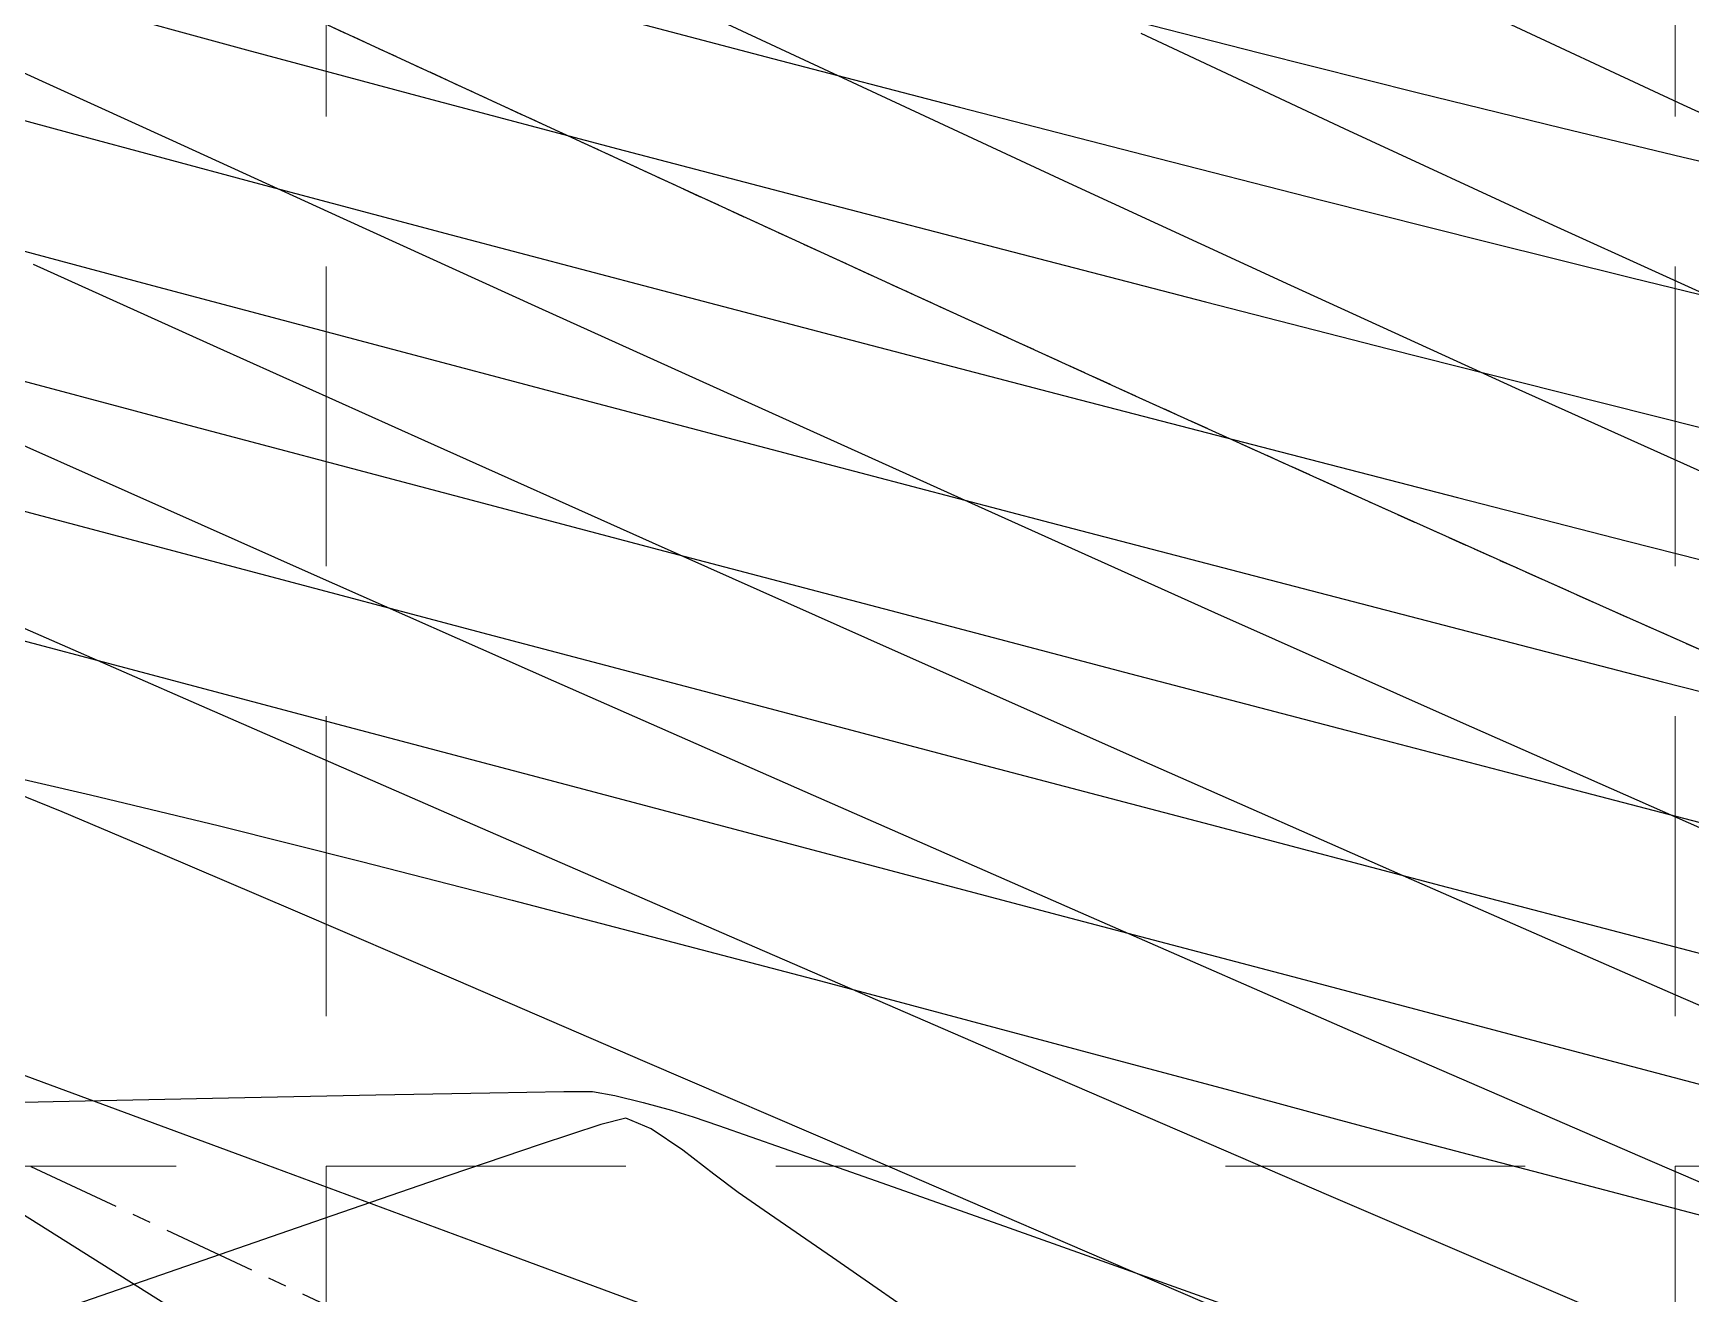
# Model space of a CAD drawing. Header units: inches. Extents: x 2547543 to 2548696, y 7125653 to 7126375.
# Drawn here: x 2547935.67 to 2547957.79, y 7125832.67 to 7125849.49 of the extents above; entities that cross this region are included whole.
import ezdxf

# ---------------------------------------------------------------- set-up
doc = ezdxf.new("R2010")
doc.units = ezdxf.units.IN
doc.header["$MEASUREMENT"] = 0
for name, pattern in [('CENTER', [2, 1.25, -0.25, 0.25, -0.25]), ('DASHED2', [0.375, 0.25, -0.125]), ('HIDDEN', [0.375, 0.25, -0.125])]:
    doc.linetypes.add(name, pattern=pattern)
for name, color, linetype in [('CONT-MJR', 6, 'Continuous'), ('CONT-MNR', 14, 'Continuous'), ('GRID', 254, 'HIDDEN'), ('V-100YR-LINE', 2, 'DASHED2'), ('V-CREEK-CNTR-E', 2, 'CENTER'), ('V-TOPO-MAJR-E', 6, 'Continuous'), ('V-TOPO-MINR-E', 14, 'Continuous')]:
    doc.layers.add(name, color=color, linetype=linetype)

msp = doc.modelspace()

# ---------------------------------------------------------------- linework, layer by layer
at = {"layer": 'CONT-MJR', "color": 35, "extrusion": (-0.422696657945656, -0.906271226157806, 0), "elevation": -7534964.685141752}
msp.add_lwpolyline([(-702934.5863382579, 570), (-702931.617545722, 570)], dxfattribs=at)
at = {"layer": 'CONT-MJR', "color": 35}
for points, elevation in [([(2547957.691209709, 7125848.529760092), (2547960.389183521, 7125847.297908236)], 570), ([(2547938.126876943, 7125845.301262339), (2547940.898895693, 7125844.055586236)], 565), ([(2547940.898895693, 7125844.055586236), (2547943.934670049, 7125842.695685701)], 565), ([(2547943.934670049, 7125842.695685701), (2547947.177955136, 7125841.248959435)], 565), ([(2547947.177955136, 7125841.248959435), (2547950.572506078, 7125839.74280613)], 565), ([(2547950.572506078, 7125839.74280613), (2547954.062077998, 7125838.204624481)], 565), ([(2547954.062077998, 7125838.204624481), (2547957.59042602, 7125836.661813188)], 565)]:
    msp.add_lwpolyline(points, dxfattribs=dict(at, elevation=elevation))
at = {"layer": 'CONT-MJR', "color": 35, "extrusion": (-0.4105640571650493, -0.9118317580366315, 0), "elevation": -7543663.863323223}
msp.add_lwpolyline([(-602327.7451305995, 565), (-602325.0560180042, 565)], dxfattribs=at)
at = {"layer": 'CONT-MJR', "color": 35, "extrusion": (0.3973128086413741, 0.917683241695904, 0), "elevation": 7551597.074159517}
msp.add_lwpolyline([(492968.1967388359, 565), (492964.3709315327, 565)], dxfattribs=at)
at = {"layer": 'CONT-MNR', "color": 35, "extrusion": (-0.4230076041676391, -0.9061261318471916, 0), "elevation": -7534718.626245735}
msp.add_lwpolyline([(-705530.0675073666, 568.0000000000009), (-705527.1672766889, 568.0000000000009)], dxfattribs=at)
at = {"layer": 'CONT-MNR', "color": 35}
for points, elevation in [([(2547939.60413032, 7125849.597747969), (2547941.965848641, 7125848.508358056)], 567), ([(2547950.456268996, 7125849.486539911), (2547953.168644551, 7125848.217065459)], 569), ([(2547937.484544883, 7125848.075254964), (2547939.810351765, 7125847.015869563)], 566), ([(2547949.491376642, 7125847.490066333), (2547952.450949814, 7125846.12578747)], 568), ([(2547944.591291276, 7125847.299284376), (2547947.429079907, 7125845.997425194)], 567), ([(2547947.429079907, 7125845.997425194), (2547950.42783622, 7125844.629678765)], 567), ([(2547952.450949814, 7125846.12578747), (2547955.497018093, 7125844.736118031)], 568), ([(2547933.868889065, 7125844.735798248), (2547936.448867701, 7125843.587276554)], 564), ([(2547950.42783622, 7125844.629678765), (2547953.5361819, 7125843.222943354)], 567), ([(2547934.806939298, 7125841.877393178), (2547937.922728942, 7125840.514956511)], 563), ([(2547937.922728942, 7125840.514956511), (2547941.365386016, 7125839.013463402)], 563), ([(2547954.677664295, 7125840.318450846), (2547957.948773792, 7125838.875315385)], 566), ([(2547935.257948705, 7125839.432597501), (2547936.05587173, 7125839.105063591)], 562), ([(2547937.368348381, 7125838.550439613), (2547939.139823151, 7125837.793799825)], 562), ([(2547939.139823151, 7125837.793799825), (2547941.314740536, 7125836.860218479)], 562), ([(2547943.837545029, 7125835.774769836), (2547946.652681125, 7125834.56252815)], 562), ([(2547952.960188396, 7125833.991671296), (2547957.015941769, 7125832.250978289)], 563), ([(2547941.542184319, 7125833.376575039), (2547944.496128489, 7125832.28194125)], 561)]:
    msp.add_lwpolyline(points, dxfattribs=dict(at, elevation=elevation))
at = {"layer": 'CONT-MNR', "color": 35, "extrusion": (-0.4142494652081711, -0.9101633812534672, 0), "elevation": -7541167.718829139}
msp.add_lwpolyline([(-632841.5481669838, 566), (-632839.35817322, 566)], dxfattribs=at)
at = {"layer": 'CONT-MNR', "color": 35, "extrusion": (-0.4212734694345977, -0.9069336601706527, 0), "elevation": -7536054.468160077}
msp.add_lwpolyline([(-691112.446266463, 568.0000000000005), (-691109.3366578934, 568.0000000000005)], dxfattribs=at)
at = {"layer": 'CONT-MNR', "color": 35, "extrusion": (0.4182967836128814, 0.9083104099475675, 0), "elevation": 7538278.308997737}
msp.add_lwpolyline([(666397.3000362329, 567), (666394.4095677258, 567)], dxfattribs=at)
at = {"layer": 'CONT-MNR', "color": 35, "extrusion": (-0.4198378901641557, -0.9075991108317099, 0), "elevation": -7537140.78829114}
msp.add_lwpolyline([(-679181.0507801413, 569), (-679177.9787169597, 569)], dxfattribs=at)
at = {"layer": 'CONT-MNR', "color": 35, "extrusion": (-0.4140175465275966, -0.9102689004724206, 0), "elevation": -7541328.717052098}
msp.add_lwpolyline([(-630915.3288025046, 566.0000000000009), (-630912.4633191293, 566.0000000000009)], dxfattribs=at)
at = {"layer": 'CONT-MNR', "color": 35, "extrusion": (0.414519419786691, 0.9100404664737196, 0), "elevation": 7540986.286611624}
msp.add_lwpolyline([(635058.9062689445, 569.0000000000009), (635055.8096158584, 569.0000000000009)], dxfattribs=at)
at = {"layer": 'CONT-MNR', "color": 35, "extrusion": (-0.4129538281057941, -0.9107519617616918, 0), "elevation": -7542060.644037173}
msp.add_lwpolyline([(-622101.7574895825, 566.0000000000005), (-622098.638185089, 566.0000000000005)], dxfattribs=at)
at = {"layer": 'CONT-MNR', "color": 35, "extrusion": (-0.410439784177879, -0.9118877033736206, 0), "elevation": -7543752.495306623}
msp.add_lwpolyline([(-601280.8891033386, 568), (-601277.5118300295, 568)], dxfattribs=at)
at = {"layer": 'CONT-MNR', "color": 35, "extrusion": (-0.4114002131797062, -0.9114548066666237, 0), "elevation": -7543110.481780209}
msp.add_lwpolyline([(-609237.0094008469, 566.0000000000009), (-609233.6922163661, 566.0000000000009)], dxfattribs=at)
at = {"layer": 'CONT-MNR', "color": 35, "extrusion": (-0.4059250962999735, -0.9139063497940352, 0), "elevation": -7546625.050423984}
msp.add_lwpolyline([(-563983.4448919273, 564.0000000000009), (-563980.2305690902, 564.0000000000009)], dxfattribs=at)
at = {"layer": 'CONT-MNR', "color": 35, "extrusion": (-0.4093641718455298, -0.9123710729792038, 0), "elevation": -7544451.923810028}
msp.add_lwpolyline([(-592390.5817897753, 566.0000000000009), (-592387.1226560399, 566.0000000000009)], dxfattribs=at)
at = {"layer": 'CONT-MNR', "color": 35, "extrusion": (0.4088963615471066, 0.9125808268386633, 0), "elevation": 7544756.830652193}
msp.add_lwpolyline([(588517.8220212711, 567.0000000000005), (588514.3521294664, 567.0000000000005)], dxfattribs=at)
at = {"layer": 'CONT-MNR', "color": 35, "extrusion": (0.404891112007903, 0.9143649093316103, 0), "elevation": 7547258.144063138}
msp.add_lwpolyline([(555443.8396743881, 564.0000000000009), (555440.3042905065, 564.0000000000009)], dxfattribs=at)
at = {"layer": 'CONT-MNR', "color": 35, "extrusion": (-0.4046033913226582, -0.9144922611647426, 0), "elevation": -7547439.107020757}
msp.add_lwpolyline([(-553053.0735372826, 567.0000000000005), (-553049.6034264858, 567.0000000000005)], dxfattribs=at)
at = {"layer": 'CONT-MNR', "color": 35, "extrusion": (-0.4068056177970699, -0.9135147449979909, 0), "elevation": -7546082.478172184}
msp.add_lwpolyline([(-571241.2506045289, 566), (-571237.7054377291, 566)], dxfattribs=at)
at = {"layer": 'CONT-MNR', "color": 35, "extrusion": (-0.4035991203507336, -0.9149359267468482, 0), "elevation": -7548035.202680493}
msp.add_lwpolyline([(-544778.8577520982, 564), (-544775.070490859, 564)], dxfattribs=at)
at = {"layer": 'CONT-MNR', "color": 35, "extrusion": (-0.4020300751521325, -0.9156264624142155, 0), "elevation": -7548958.006322931}
msp.add_lwpolyline([(-531834.8588661919, 564), (-531830.8889052668, 564)], dxfattribs=at)
at = {"layer": 'CONT-MNR', "color": 35, "extrusion": (-0.3892502851504654, -0.921132029358594, 0), "elevation": -7555623.472023278}
msp.add_lwpolyline([(-426749.3937612809, 562.0000000000009), (-426747.9689094592, 562.0000000000009)], dxfattribs=at)
at = {"layer": 'CONT-MNR', "color": 35, "extrusion": (-0.398749751794817, -0.9170597774646818, 0), "elevation": -7550811.326971313}
msp.add_lwpolyline([(-504811.9964143978, 563), (-504807.9616859625, 563)], dxfattribs=at)
at = {"layer": 'CONT-MNR', "color": 35, "extrusion": (-0.4001406272888562, -0.9164537513660365, 0), "elevation": -7550038.914993851}
msp.add_lwpolyline([(-516259.0993864373, 564.0000000000005), (-516255.0158953983, 564.0000000000005)], dxfattribs=at)
at = {"layer": 'CONT-MNR', "color": 35, "extrusion": (-0.3975405980431668, -0.9175845862412256, 0), "elevation": -7551470.171646567}
msp.add_lwpolyline([(-494854.5447220081, 563), (-494850.3074233825, 563)], dxfattribs=at)
at = {"layer": 'CONT-MNR', "color": 35, "extrusion": (-0.3952252426403615, -0.918584240872805, 0), "elevation": -7552692.167178974}
msp.add_lwpolyline([(-475811.8637060886, 562), (-475809.1173009356, 562)], dxfattribs=at)
at = {"layer": 'CONT-MNR', "color": 35, "extrusion": (-0.3461019029021314, -0.9381969264538887, 0), "elevation": -7567282.393141199}
msp.add_lwpolyline([(-75802.32636590721, 561.0000000000005), (-75799.5812136326, 561.0000000000005)], dxfattribs=at)
at = {"layer": 'CONT-MNR', "color": 35, "extrusion": (-0.3978611618116271, -0.9174456364940117, 0), "elevation": -7551298.953885277}
msp.add_lwpolyline([(-497484.6413808796, 564.0000000000005), (-497480.5135182221, 564.0000000000005)], dxfattribs=at)
at = {"layer": 'CONT-MNR', "color": 35, "extrusion": (-0.3961093561267667, -0.9182033423968998, 0), "elevation": -7552232.595019542}
msp.add_lwpolyline([(-483074.9535520137, 563), (-483070.5899920845, 563)], dxfattribs=at)
at = {"layer": 'CONT-MNR', "color": 35, "extrusion": (0.3465876430375865, 0.9380175934883367, 0), "elevation": 7567242.13066587}
msp.add_lwpolyline([(79717.81439758092, 561), (79714.87517167116, 561)], dxfattribs=at)
at = {"layer": 'CONT-MNR', "color": 35, "extrusion": (0.3954438085816744, 0.9184901710167727, 0), "elevation": 7552578.734372867}
msp.add_lwpolyline([(477603.2019663611, 562.0000000000009), (477599.8792174747, 562.0000000000009)], dxfattribs=at)
at = {"layer": 'CONT-MNR', "color": 35, "extrusion": (-0.3470357852490748, -0.9378518879634237, 0), "elevation": -7567203.179394354}
msp.add_lwpolyline([(-83330.46989079146, 561.0000000000009), (-83327.3956357832, 561.0000000000009)], dxfattribs=at)
at = {"layer": 'CONT-MNR', "color": 35, "extrusion": (-0.3950875754066565, -0.918643460630559, 0), "elevation": -7552767.470797561}
msp.add_lwpolyline([(-474664.3912718236, 564.0000000000005), (-474660.2881805347, 564.0000000000005)], dxfattribs=at)
at = {"layer": 'CONT-MNR', "color": 35, "extrusion": (-0.5310210746794198, -0.8473586125403542, 0), "elevation": -7391144.050311334}
msp.add_lwpolyline([(-1624950.385049787, 561), (-1624953.226434036, 561)], dxfattribs=at)
at = {"layer": 'CONT-MNR', "color": 35, "extrusion": (-0.3951135722194152, -0.9186322795591352, 0), "elevation": -7552749.950507273}
msp.add_lwpolyline([(-474884.5845488678, 562.0000000000009), (-474881.0650418177, 562.0000000000009)], dxfattribs=at)
at = {"layer": 'GRID', "color": 252, "linetype": 'HIDDEN', "lineweight": 0, "ltscale": 16}
for p, q in [((2547939.583313596, 7126356.376313465), (2547939.583313596, 7125726.296813901)), ((2547957.583313596, 7126356.376313465), (2547957.583313596, 7125726.296813901)), ((2547561.583313602, 7125834.376313472), (2548677.583313586, 7125834.376313472))]:
    msp.add_line(p, q, dxfattribs=at)
at = {"layer": 'V-100YR-LINE', "color": 5}
for p, q in [((2547939.60413032, 7125849.597747969, 567), (2547941.965848641, 7125848.508358056, 567)), ((2547941.965848641, 7125848.508358056, 567), (2547944.591291276, 7125847.299284376, 567)), ((2547944.591291276, 7125847.299284376, 567), (2547947.429079907, 7125845.997425194, 567)), ((2547947.429079907, 7125845.997425194, 567), (2547950.42783622, 7125844.629678765, 567)), ((2547950.42783622, 7125844.629678765, 567), (2547953.5361819, 7125843.222943354, 567)), ((2547953.5361819, 7125843.222943354, 567), (2547956.702738632, 7125841.80411722, 567)), ((2547956.702738632, 7125841.80411722, 567), (2547959.876128101, 7125840.400098624, 567))]:
    msp.add_line(p, q, dxfattribs=at)
at = {"layer": 'V-CREEK-CNTR-E', "color": 5}
msp.add_line((2547924.7817, 7125839.4692), (2547990.8238, 7125808.4906), dxfattribs=at)
at = {"layer": 'V-TOPO-MAJR-E', "color": 35, "extrusion": (-0.2464532426742828, -0.9691546827907974, 0), "elevation": -7534001.186961398}
msp.add_lwpolyline([(713168.6666533148, 570), (713170.9999398615, 570)], dxfattribs=at)
at = {"layer": 'V-TOPO-MAJR-E', "color": 35}
for points, elevation in [([(2547952.037060844, 7125849.224978625), (2547954.159615119, 7125848.693064402)], 570), ([(2547934.816812337, 7125845.039241824), (2547937.752416275, 7125844.259546609)], 565), ([(2547937.752416275, 7125844.259546609), (2547940.844861939, 7125843.440628256)], 565), ([(2547940.844861939, 7125843.440628256), (2547944.019849506, 7125842.60207687)], 565), ([(2547950.320251063, 7125840.944435437), (2547953.29706541, 7125840.164525603)], 565)]:
    msp.add_lwpolyline(points, dxfattribs=dict(at, elevation=elevation))
at = {"layer": 'V-TOPO-MAJR-E', "color": 35, "extrusion": (-0.2391775831579552, -0.970975840953172, 0), "elevation": -7528440.445147275}
msp.add_lwpolyline([(769658.6644860054, 570.0000000000009), (769660.6312340552, 570.0000000000009)], dxfattribs=at)
at = {"layer": 'V-TOPO-MAJR-E', "color": 35, "extrusion": (0.2339814571120114, 0.9722410594743158, 0), "elevation": 7524216.699401942}
msp.add_lwpolyline([(-809911.157993187, 570.0000000000009), (-809912.8269694797, 570.0000000000009)], dxfattribs=at)
at = {"layer": 'V-TOPO-MAJR-E', "color": 35, "extrusion": (-0.225681243400219, -0.9742011991253815, 0), "elevation": -7517035.7629136}
msp.add_lwpolyline([(874053.2397552452, 570), (874054.5346639259, 570)], dxfattribs=at)
at = {"layer": 'V-TOPO-MAJR-E', "color": 35, "extrusion": (-0.2547496385120366, -0.9670070432411476, 0), "elevation": -7539827.803241727}
msp.add_lwpolyline([(648573.9860058818, 565), (648577.2778429687, 565)], dxfattribs=at)
at = {"layer": 'V-TOPO-MAJR-E', "color": 35, "extrusion": (-0.2541272895404108, -0.9671707815638582, 0), "elevation": -7539408.864298388}
msp.add_lwpolyline([(653429.2347378284, 565), (653432.4577176447, 565)], dxfattribs=at)
at = {"layer": 'V-TOPO-MAJR-E', "color": 35, "extrusion": (-0.2526251533100163, -0.9675642262481033, 0), "elevation": -7538385.117454785}
msp.add_lwpolyline([(665141.9963654447, 565.0000000000009), (665144.8511185327, 565.0000000000009)], dxfattribs=at)
at = {"layer": 'V-TOPO-MAJR-E', "color": 35, "extrusion": (0.2515726354216036, 0.9678384209706852, 0), "elevation": 7537657.215692896}
msp.add_lwpolyline([(-673343.560707418, 565.0000000000009), (-673346.1160923922, 565.0000000000009)], dxfattribs=at)
at = {"layer": 'V-TOPO-MINR-E', "color": 35, "extrusion": (-0.2622256386159857, -0.9650065877767046, 0), "elevation": -7544626.290888503}
msp.add_lwpolyline([(590194.8234426822, 568.0000000000009), (590197.0859234587, 568.0000000000009)], dxfattribs=at)
at = {"layer": 'V-TOPO-MINR-E', "color": 35, "extrusion": (-0.2549219280001351, -0.9669616386520689, 0), "elevation": -7539949.959642891}
msp.add_lwpolyline([(647227.8559892995, 569.0000000000009), (647230.3904017147, 569.0000000000009)], dxfattribs=at)
at = {"layer": 'V-TOPO-MINR-E', "color": 35}
for points, elevation in [([(2547938.523249943, 7125849.265255152), (2547940.926048419, 7125848.62158638)], 568), ([(2547945.539624965, 7125849.149349399), (2547948.034909223, 7125848.499119459)], 569), ([(2547950.501974654, 7125847.863082468), (2547952.867997756, 7125847.259584014)], 569), ([(2547938.627267017, 7125847.496192943), (2547941.253257656, 7125846.798084239)], 567), ([(2547941.253257656, 7125846.798084239), (2547943.990227275, 7125846.075405651)], 567), ([(2547955.06015503, 7125846.70696969), (2547957.005622973, 7125846.223585082)], 569), ([(2547957.005622973, 7125846.223585082), (2547958.631578086, 7125845.827775784)], 569), ([(2547940.09860251, 7125845.368414031), (2547943.12230799, 7125844.568838238)], 566), ([(2547953.760381693, 7125845.278476862), (2547955.996915835, 7125844.711113619)], 568), ([(2547949.523761549, 7125844.627186749), (2547952.183655247, 7125843.937070399)], 567), ([(2547954.681186018, 7125843.293232093), (2547956.948018384, 7125842.713383812)], 567), ([(2547938.491323759, 7125842.333520363), (2547941.741848367, 7125841.473776066)], 564), ([(2547941.741848367, 7125841.473776066), (2547945.034343901, 7125840.604020096)], 564), ([(2547954.928063926, 7125841.480096043), (2547957.417955953, 7125840.837326248)], 566), ([(2547936.826922134, 7125841.04425722), (2547939.807270527, 7125840.255324)], 563), ([(2547945.034343901, 7125840.604020096), (2547948.298193127, 7125839.742956924)], 564), ([(2547942.939054409, 7125839.426508717), (2547946.145781987, 7125838.578152364)], 563), ([(2547938.159597857, 7125838.913610652), (2547940.055753489, 7125838.439182248)], 562), ([(2547946.145781987, 7125838.578152364), (2547949.350961471, 7125837.730595935)], 563), ([(2547940.055753489, 7125838.439182248), (2547942.065768407, 7125837.924590281)], 562), ([(2547954.457483724, 7125838.121726834), (2547957.211690628, 7125837.398968852)], 564), ([(2547946.1799585, 7125836.847455041), (2547948.160424868, 7125836.321181461)], 562), ([(2547955.450708998, 7125836.119246813), (2547958.192293458, 7125835.396136105)], 563), ([(2547941.766570317, 7125835.35648552), (2547942.756164611, 7125835.372606023)], 561), ([(2547943.139070379, 7125835.374352691), (2547943.435404322, 7125835.319889616)], 561), ([(2547951.65882824, 7125835.383896608), (2547953.053056439, 7125835.009155027)], 562), ([(2547935.941660558, 7125835.239447384), (2547938.280917862, 7125835.28814956)], 561), ([(2547943.435404322, 7125835.319889616), (2547943.81413978, 7125835.226539342)], 561), ([(2547943.583297193, 7125835.018224128), (2547943.250688767, 7125834.930865517)], 561), ([(2547944.482046432, 7125835.03609519), (2547944.821538014, 7125834.918841672)], 561), ([(2547945.081177357, 7125834.026610434), (2547944.757953471, 7125834.269120702)], 561), ([(2547956.895527153, 7125833.994998696), (2547958.326555951, 7125833.616910425)], 562)]:
    msp.add_lwpolyline(points, dxfattribs=dict(at, elevation=elevation))
at = {"layer": 'V-TOPO-MINR-E', "color": 35, "extrusion": (-0.2615231776135205, -0.965197196209628, 0), "elevation": -7544193.023249626}
msp.add_lwpolyline([(595684.1274015983, 567), (595686.4057196986, 567)], dxfattribs=at)
at = {"layer": 'V-TOPO-MINR-E', "color": 35, "extrusion": (-0.2561005668858912, -0.9666501433511119, 0), "elevation": -7540731.707107561}
msp.add_lwpolyline([(638033.5898835512, 568), (638036.2295763567, 568)], dxfattribs=at)
at = {"layer": 'V-TOPO-MINR-E', "color": 35, "extrusion": (0.2496479928781548, 0.9683366561542058, 0), "elevation": 7536310.420771732}
msp.add_lwpolyline([(-688317.7048196914, 569.0000000000005), (-688320.2525549403, 569.0000000000005)], dxfattribs=at)
at = {"layer": 'V-TOPO-MINR-E', "color": 35, "extrusion": (-0.258908155975561, -0.9659019446969421, 0), "elevation": -7542552.045711204}
msp.add_lwpolyline([(616116.3069950885, 567), (616118.8400432854, 567)], dxfattribs=at)
at = {"layer": 'V-TOPO-MINR-E', "color": 35, "extrusion": (-0.2539008963926599, -0.9672302387803039, 0), "elevation": -7539260.742843564}
msp.add_lwpolyline([(655188.7974067149, 568.0000000000005), (655191.5163991605, 568.0000000000005)], dxfattribs=at)
at = {"layer": 'V-TOPO-MINR-E', "color": 35, "extrusion": (-0.2519443142574219, -0.9677417333738157, 0), "elevation": -7537920.309353109}
msp.add_lwpolyline([(670437.0824957271, 568), (670439.807908131, 568)], dxfattribs=at)
at = {"layer": 'V-TOPO-MINR-E', "color": 35, "extrusion": (-0.2444397960124079, -0.9696644708998121, 0), "elevation": -7532501.991980013}
msp.add_lwpolyline([(728818.7190764111, 569.0000000000009), (728820.9798143669, 569.0000000000009)], dxfattribs=at)
at = {"layer": 'V-TOPO-MINR-E', "color": 35, "extrusion": (-0.258175964475777, -0.9660979098243628, 0), "elevation": -7542081.204256214}
msp.add_lwpolyline([(621831.8187958235, 566.0000000000009), (621834.6055094546, 566.0000000000009)], dxfattribs=at)
at = {"layer": 'V-TOPO-MINR-E', "color": 35, "extrusion": (-0.2500684281633982, -0.9682281658968032, 0), "elevation": -7536606.891258664}
msp.add_lwpolyline([(685046.4895307445, 568), (685049.1484807294, 568)], dxfattribs=at)
at = {"layer": 'V-TOPO-MINR-E', "color": 35, "extrusion": (-0.256795113351678, -0.966465865801115, 0), "elevation": -7541184.879983052}
msp.add_lwpolyline([(632611.866881211, 566), (632614.8642968431, 566)], dxfattribs=at)
at = {"layer": 'V-TOPO-MINR-E', "color": 35, "extrusion": (-0.2538616824008167, -0.9672405317234318, 0), "elevation": -7539232.494976843}
msp.add_lwpolyline([(655495.4266772172, 567.0000000000009), (655498.3004330529, 567.0000000000009)], dxfattribs=at)
at = {"layer": 'V-TOPO-MINR-E', "color": 35, "extrusion": (-0.2481169218543279, -0.9687300930029652, 0), "elevation": -7535211.203396701}
msp.add_lwpolyline([(700234.1675516041, 568.0000000000009), (700236.6871559375, 568.0000000000009)], dxfattribs=at)
at = {"layer": 'V-TOPO-MINR-E', "color": 35, "extrusion": (-0.2525101234136764, -0.9675942525530059, 0), "elevation": -7538309.354548465}
msp.add_lwpolyline([(666030.5625963737, 567.0000000000009), (666033.4087492344, 567.0000000000009)], dxfattribs=at)
at = {"layer": 'V-TOPO-MINR-E', "color": 35, "extrusion": (0.2430633560491866, 0.9700104148647615, 0), "elevation": 7531458.320165208}
msp.add_lwpolyline([(-739512.1234568642, 568.0000000000009), (-739514.1457269804, 568.0000000000009)], dxfattribs=at)
at = {"layer": 'V-TOPO-MINR-E', "color": 35, "extrusion": (-0.2546202707786127, -0.9670411147974145, 0), "elevation": -7539742.643452998}
msp.add_lwpolyline([(649581.2837932261, 566.0000000000009), (649584.4611710303, 566.0000000000009)], dxfattribs=at)
at = {"layer": 'V-TOPO-MINR-E', "color": 35, "extrusion": (-0.2496287281582139, -0.9683416226095585, 0), "elevation": -7536293.343499037}
msp.add_lwpolyline([(688472.7927874867, 567), (688475.3719710228, 567)], dxfattribs=at)
at = {"layer": 'V-TOPO-MINR-E', "color": 35, "extrusion": (-0.253626002906682, -0.9673023574092953, 0), "elevation": -7539070.876447606}
msp.add_lwpolyline([(657335.0908007137, 566.0000000000009), (657338.2374366669, 566.0000000000009)], dxfattribs=at)
at = {"layer": 'V-TOPO-MINR-E', "color": 35, "extrusion": (-0.2560071159831818, -0.966674897039317, 0), "elevation": -7540663.288940544}
msp.add_lwpolyline([(638758.5878939768, 564.0000000000009), (638761.8340074935, 564.0000000000009)], dxfattribs=at)
at = {"layer": 'V-TOPO-MINR-E', "color": 35, "extrusion": (-0.2525876322118496, -0.9675740220022504, 0), "elevation": -7538360.999853874}
msp.add_lwpolyline([(665429.6915369246, 566.0000000000005), (665432.7269488084, 566.0000000000005)], dxfattribs=at)
at = {"layer": 'V-TOPO-MINR-E', "color": 35, "extrusion": (-0.2454077191722299, -0.9694199561442317, 0), "elevation": -7533222.433861459}
msp.add_lwpolyline([(721303.5053337975, 567.0000000000009), (721305.5352058562, 567.0000000000009)], dxfattribs=at)
at = {"layer": 'V-TOPO-MINR-E', "color": 35, "extrusion": (-0.2514117734502702, -0.9678802199500671, 0), "elevation": -7537546.886220581}
msp.add_lwpolyline([(674591.8886548092, 566.0000000000009), (674594.732360926, 566.0000000000009)], dxfattribs=at)
at = {"layer": 'V-TOPO-MINR-E', "color": 35, "extrusion": (-0.2559346065986541, -0.9666940969847662, 0), "elevation": -7540613.682971762}
msp.add_lwpolyline([(639323.3184778152, 563.0000000000009), (639326.1657292093, 563.0000000000009)], dxfattribs=at)
at = {"layer": 'V-TOPO-MINR-E', "color": 35, "extrusion": (-0.247962506988748, -0.9687696295445347, 0), "elevation": -7535096.097226801}
msp.add_lwpolyline([(701442.4054622217, 566), (701444.6243189995, 566)], dxfattribs=at)
at = {"layer": 'V-TOPO-MINR-E', "color": 35, "extrusion": (-0.2558388088308856, -0.9667194545968306, 0), "elevation": -7540550.290435847}
msp.add_lwpolyline([(640076.4979888522, 563.0000000000009), (640079.7375883721, 563.0000000000009)], dxfattribs=at)
at = {"layer": 'V-TOPO-MINR-E', "color": 35, "extrusion": (-0.2232958914181798, -0.9747507090922072, 0), "elevation": -7514860.67800002}
msp.add_lwpolyline([(892430.6842667172, 562.0000000000009), (892432.2055519396, 562.0000000000009)], dxfattribs=at)
at = {"layer": 'V-TOPO-MINR-E', "color": 35, "extrusion": (-0.2547448360454496, -0.9670083083966637, 0), "elevation": -7539822.907217986}
msp.add_lwpolyline([(648616.2967121834, 564), (648619.56926492, 564)], dxfattribs=at)
at = {"layer": 'V-TOPO-MINR-E', "color": 35, "extrusion": (-0.2350947643024348, -0.9719724542380729, 0), "elevation": -7525126.058455147}
msp.add_lwpolyline([(801276.5163265939, 562), (801278.2863787527, 562)], dxfattribs=at)
at = {"layer": 'V-TOPO-MINR-E', "color": 35, "extrusion": (-0.254337432473494, -0.9671155414131194, 0), "elevation": -7539548.987891899}
msp.add_lwpolyline([(651795.8860108822, 564.0000000000009), (651798.9825435961, 564.0000000000009)], dxfattribs=at)
at = {"layer": 'V-TOPO-MINR-E', "color": 35, "extrusion": (-0.2518516881110103, -0.9677658431643651, 0), "elevation": -7537846.057816551}
msp.add_lwpolyline([(671156.991098797, 562), (671159.121799957, 562)], dxfattribs=at)
at = {"layer": 'V-TOPO-MINR-E', "color": 35, "extrusion": (-0.2555005488044886, -0.96680891057158, 0), "elevation": -7540325.870724013}
msp.add_lwpolyline([(642724.685335631, 563.0000000000005), (642727.9198316799, 563.0000000000005)], dxfattribs=at)
at = {"layer": 'V-TOPO-MINR-E', "color": 35, "extrusion": (-0.2547003087538046, -0.9670200373935985, 0), "elevation": -7539789.693410163}
msp.add_lwpolyline([(648960.0428852963, 562), (648962.1650443082, 562)], dxfattribs=at)
at = {"layer": 'V-TOPO-MINR-E', "color": 35, "extrusion": (-0.2531333301416069, -0.9674314017910625, 0), "elevation": -7538731.757873191}
msp.add_lwpolyline([(661186.8661609187, 564.0000000000005), (661189.3914993156, 564.0000000000005)], dxfattribs=at)
at = {"layer": 'V-TOPO-MINR-E', "color": 35, "extrusion": (-0.2553049013707975, -0.9668605935376865, 0), "elevation": -7540195.654747707}
msp.add_lwpolyline([(644253.7572764517, 563), (644256.831771312, 563)], dxfattribs=at)
at = {"layer": 'V-TOPO-MINR-E', "color": 35, "extrusion": (-0.2583408645736695, -0.9660538275330878, 0), "elevation": -7542180.583104697}
msp.add_lwpolyline([(620560.3567098589, 562), (620562.2685164211, 562)], dxfattribs=at)
at = {"layer": 'V-TOPO-MINR-E', "color": 35, "extrusion": (-0.2592938491525684, -0.9657984778366785, 0), "elevation": -7542789.160154335}
msp.add_lwpolyline([(613120.8386004153, 562), (613122.5485796318, 562)], dxfattribs=at)
at = {"layer": 'V-TOPO-MINR-E', "color": 35, "extrusion": (0.004561564551243181, -0.999989596010301, 0), "elevation": -7114138.630133096}
msp.add_lwpolyline([(2580421.205428096, 561.0000000000009), (2580421.588337848, 561.0000000000009)], dxfattribs=at)
at = {"layer": 'V-TOPO-MINR-E', "color": 35, "extrusion": (0.02128777521344224, -0.9997733896371028, 0), "elevation": -7069980.563753511}
msp.add_lwpolyline([(2699049.098816792, 561.0000000000009), (2699051.731757562, 561.0000000000009)], dxfattribs=at)
at = {"layer": 'V-TOPO-MINR-E', "color": 35, "extrusion": (0.02011934407772616, -0.9997975855111285, 0), "elevation": -7073130.068879336}
msp.add_lwpolyline([(2690789.673296538, 561.0000000000009), (2690791.641464986, 561.0000000000009)], dxfattribs=at)
at = {"layer": 'V-TOPO-MINR-E', "color": 35, "extrusion": (0.01892936665704061, -0.9998208234868704, 0), "elevation": -7076327.650233017}
msp.add_lwpolyline([(2682371.267295135, 561.0000000000009), (2682372.785449545, 561.0000000000009)], dxfattribs=at)
at = {"layer": 'V-TOPO-MINR-E', "color": 35, "extrusion": (-0.2659841582396283, -0.9639773999246853, 0), "elevation": -7546856.804616969}
msp.add_lwpolyline([(560800.9686232931, 561.0000000000009), (560801.3596540065, 561.0000000000009)], dxfattribs=at)
at = {"layer": 'V-TOPO-MINR-E', "color": 35, "extrusion": (-0.3097707435464317, 0.9508112780371775, 0), "elevation": 5986045.942418233}
msp.add_lwpolyline([(-4629988.363476934, 561), (-4629987.511368429, 561)], dxfattribs=at)
at = {"layer": 'V-TOPO-MINR-E', "color": 35, "extrusion": (0.3921386048052092, 0.9199061444633492, 0), "elevation": 7554246.459573027}
msp.add_lwpolyline([(450445.6768784327, 561.0000000000009), (450446.0440974613, 561.0000000000009)], dxfattribs=at)
at = {"layer": 'V-TOPO-MINR-E', "color": 35, "extrusion": (-0.2847704648025356, -0.9585957345910464, 0), "elevation": -7556374.405443705}
msp.add_lwpolyline([(413221.053600193, 561), (413221.3571294819, 561)], dxfattribs=at)
at = {"layer": 'V-TOPO-MINR-E', "color": 35, "extrusion": (-0.2587245340004964, -0.9659511455069691, 0), "elevation": -7542426.456094132}
msp.add_lwpolyline([(617569.8281897886, 562), (617570.9411929424, 562)], dxfattribs=at)
at = {"layer": 'V-TOPO-MINR-E', "color": 35, "extrusion": (-0.5622449651655563, -0.8269707365717257, 0), "elevation": -7325425.555790035}
msp.add_lwpolyline([(-1899389.210542433, 561.0000000000009), (-1899389.719454207, 561.0000000000009)], dxfattribs=at)
at = {"layer": 'V-TOPO-MINR-E', "color": 35, "extrusion": (-0.3305066046717716, -0.943803678880485, 0), "elevation": -7567501.80335535}
msp.add_lwpolyline([(49624.19167414866, 561.0000000000009), (49625.10506007727, 561.0000000000009)], dxfattribs=at)
at = {"layer": 'V-TOPO-MINR-E', "color": 35, "extrusion": (-0.2549883770617946, -0.9669441181182045, 0), "elevation": -7539982.658309038}
msp.add_lwpolyline([(646724.2266945231, 562), (646724.9445547673, 562)], dxfattribs=at)
at = {"layer": 'V-TOPO-MINR-E', "color": 35, "extrusion": (0.3214903979546816, -0.9469128386620072, 0), "elevation": -5928405.303117104}
msp.add_lwpolyline([(4703566.83189922, 561.0000000000005), (4703565.543588541, 561.0000000000005)], dxfattribs=at)
at = {"layer": 'V-TOPO-MINR-E', "color": 35, "extrusion": (-0.6084805395790014, -0.7935687953502503, 0), "elevation": -7205214.517948664}
msp.add_lwpolyline([(-2313962.028836982, 561), (-2313962.553043701, 561)], dxfattribs=at)
at = {"layer": 'V-TOPO-MINR-E', "color": 35, "extrusion": (-0.3320385181740341, -0.9432658280934341, 0), "elevation": -7567572.399993951}
msp.add_lwpolyline([(37338.52820417983, 561.0000000000009), (37339.9222179777, 561.0000000000009)], dxfattribs=at)
at = {"layer": 'V-TOPO-MINR-E', "color": 35, "extrusion": (-0.2520929682787254, -0.9677030202207813, 0), "elevation": -7538013.098351321}
msp.add_lwpolyline([(669290.7967351279, 562.0000000000009), (669291.6985259431, 562.0000000000009)], dxfattribs=at)
at = {"layer": 'V-TOPO-MINR-E', "color": 35, "extrusion": (-0.2543992197430452, -0.9670992901425014, 0), "elevation": -7539587.244397564}
msp.add_lwpolyline([(651319.4552209591, 562.0000000000005), (651320.6966318656, 562.0000000000005)], dxfattribs=at)
at = {"layer": 'V-TOPO-MINR-E', "color": 35, "extrusion": (0.3257081288480252, -0.9454703669615026, 0), "elevation": -5907379.958464606}
msp.add_lwpolyline([(4729945.061751887, 561), (4729943.409897829, 561)], dxfattribs=at)
at = {"layer": 'V-TOPO-MINR-E', "color": 35, "extrusion": (-0.3332563566488485, -0.9428362534147355, 0), "elevation": -7567614.309963332}
msp.add_lwpolyline([(27567.27370674349, 561.0000000000005), (27569.07475895202, 561.0000000000005)], dxfattribs=at)
at = {"layer": 'V-TOPO-MINR-E', "color": 35, "extrusion": (-0.5673285994962446, -0.8234915058418211, 0), "elevation": -7313585.907450013}
msp.add_lwpolyline([(-1944477.884228861, 561.0000000000009), (-1944478.306858581, 561.0000000000009)], dxfattribs=at)
at = {"layer": 'V-TOPO-MINR-E', "color": 35, "extrusion": (-0.3271220939633744, 0.9449820821798778, 0), "elevation": 5900297.824511771}
msp.add_lwpolyline([(-4738774.970028313, 561), (-4738773.027369466, 561)], dxfattribs=at)
at = {"layer": 'V-TOPO-MINR-E', "color": 35, "extrusion": (-0.5679669888338679, -0.823051334726449, 0), "elevation": -7312075.902438954}
msp.add_lwpolyline([(-1950147.366449728, 561.0000000000009), (-1950148.472521537, 561.0000000000009)], dxfattribs=at)
at = {"layer": 'V-TOPO-MINR-E', "color": 35, "extrusion": (-0.3344655426493152, -0.942407980006695, 0), "elevation": -7567643.448835939}
msp.add_lwpolyline([(17861.39791212697, 561), (17863.53241465427, 561)], dxfattribs=at)
at = {"layer": 'V-TOPO-MINR-E', "color": 35, "extrusion": (0.3270097558566202, -0.9450209625053794, 0), "elevation": -5900861.109732526}
msp.add_lwpolyline([(4738071.589424217, 561), (4738069.428716445, 561)], dxfattribs=at)
at = {"layer": 'V-TOPO-MINR-E', "color": 35, "extrusion": (-0.5681614431147918, -0.8229171128113191, 0), "elevation": -7311614.9185388}
msp.add_lwpolyline([(-1951873.287765807, 561), (-1951875.005449918, 561)], dxfattribs=at)
at = {"layer": 'V-TOPO-MINR-E', "color": 35, "extrusion": (-0.3357808782259921, -0.9419401264506049, 0), "elevation": -7567661.012815756}
msp.add_lwpolyline([(7298.603167226072, 561), (7300.997534138151, 561)], dxfattribs=at)

doc.saveas('drawing.dxf')
